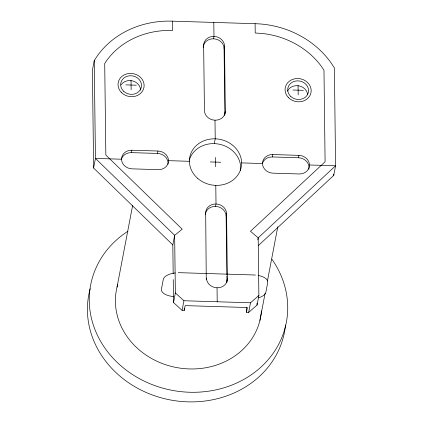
<?xml version="1.0" encoding="UTF-8"?>
<svg xmlns="http://www.w3.org/2000/svg" width="423" height="423" viewBox="0 0 423 423"><rect width="100%" height="100%" fill="white"/><g stroke="black" fill="none" stroke-linecap="round" stroke-linejoin="round"><path stroke-width="0.63" d="M258.268 245.684L333.742 175.386L335.576 165.784L334.387 68.013A89.094 78.81 10.8 0 0 255.571 23.709L172.045 21.15A89.094 78.81 10.8 0 0 94.25 60.648L92.415 70.255L93.605 168.021L172.817 244.912L173.171 273.723M93.605 168.021L95.439 158.419L94.25 60.648M121.412 159.222A10.48 9.274 10.8 0 1 131.41 152.629L131.87 150.228L157.969 151.027A10.48 9.274 10.8 0 1 168.523 160.661L189.404 161.3M117.055 287.064L132.595 205.62M167.989 164.272A10.48 9.274 10.8 0 0 157.509 153.427L157.969 151.027M203.304 47.191L203.648 45.388A10.48 9.274 10.8 0 1 213.975 36.399L213.805 22.419M172.817 244.912L174.651 235.31L182.191 229.176L105.835 155.056L104.719 63.519L107.051 60.018A78.599 69.525 10.8 0 1 165.118 30.535L172.626 30.467L172.515 21.155M213.52 38.8L213.975 36.399A10.48 9.274 10.8 0 1 224.528 46.028L225.322 111.207L224.867 113.607A10.48 9.274 10.8 0 1 224.687 115.421M241.607 162.903L262.487 163.542A10.48 9.274 10.8 0 1 272.819 154.548L298.918 155.352A10.48 9.274 10.8 0 1 309.472 164.981L335.576 165.784L258.178 237.869L258.876 295.492L257.047 305.094L248.661 312.391L246.498 312.327L247.413 307.526L185.168 305.618L184.254 310.419L182.091 310.35L173.52 302.53L175.355 292.928L174.651 235.31L95.439 158.419L121.538 159.217A10.48 9.274 10.8 0 0 132.092 168.851L158.197 169.649A10.48 9.274 10.8 0 0 168.523 160.661M224.867 113.607L224.074 48.428L224.528 46.028M182.091 310.35L183.92 300.748L175.355 292.928M214.308 143.624L215.222 138.823L214.995 120.201A10.48 9.274 10.8 0 1 204.441 110.567L203.648 45.388M205.345 214.794L205.689 212.991A10.48 9.274 10.8 0 1 216.016 204.002L215.788 185.38M215.561 206.403L216.016 204.002A10.48 9.274 10.8 0 1 226.569 213.631L227.363 278.81L226.908 281.21A10.48 9.274 10.8 0 1 226.834 282.427M206.255 279.37L205.689 212.991M226.828 274.627L226.115 216.031L226.569 213.631M262.36 163.542A10.48 9.274 10.8 0 1 272.359 156.949L272.819 154.548M257.808 239.793L258.178 237.869L250.479 231.27L325.091 161.782L323.976 70.244L321.554 66.596A78.599 69.525 10.8 0 0 262.731 33.533L255.212 32.999L255.101 23.688M248.661 312.391L250.495 302.789L258.876 295.492M259.912 320.444L265.094 293.292M267.436 281.009L277.795 226.712M308.838 169.195A10.48 9.274 10.8 0 0 298.458 157.753L298.918 155.352M125.853 84.886L136.296 85.208M292.906 90.009L303.344 90.332M131.41 152.629L157.509 153.427M272.359 156.949L298.458 157.753M210.284 161.94L220.727 162.258M183.92 300.748L250.495 302.789M333.726 174.065L333.742 175.386M298.067 85.515L298.183 94.826M257.02 303.127L257.047 305.094M246.44 307.669L246.498 312.327M226.844 275.944L226.908 281.21M215.45 157.446L215.561 166.757M206.482 278.17A10.48 9.274 10.8 0 0 217.036 287.804L217.205 301.768M184.222 308.092L184.254 310.419M173.24 279.614L173.52 302.53M131.019 80.391L131.13 89.702M175.217 272.941A15.72 7.217 -0.7 0 0 163.289 279.439L161.459 289.041A15.72 7.217 -0.7 0 0 173.71 296.597M178.268 272.713A15.72 7.217 -0.7 0 1 180.325 272.713L253.409 274.955A15.72 7.217 -0.7 0 1 255.439 275.082M258.056 275.431A15.72 7.217 -0.7 0 1 267.696 282.638L265.866 292.24A15.72 7.217 -0.7 0 1 258.649 297.771M203.204 47.186A10.48 9.274 10.8 0 1 213.858 38.816A10.48 9.274 10.8 0 1 224.074 48.428M205.308 214.181A10.48 9.274 10.8 0 1 216.243 206.44A10.48 9.274 10.8 0 1 226.115 216.031M227.363 278.81A10.48 9.274 10.8 0 1 217.036 287.804M189.303 160.106A26.205 23.18 10.8 0 1 219.405 144.227A26.205 23.18 10.8 0 1 240.507 170.733M225.322 111.207A10.48 9.274 10.8 0 1 214.995 120.201M121.063 84.917A10.48 9.274 10.8 0 1 132.753 80.941A10.48 9.274 10.8 0 1 140.6 90.168M121.538 159.217A10.48 9.274 10.8 0 1 131.87 150.228M287.518 91.114A10.48 9.274 10.8 0 1 298.802 85.837A10.48 9.274 10.8 0 1 307.621 94.689M262.487 163.542A10.48 9.274 10.8 0 0 273.041 173.171L299.146 173.975A10.48 9.274 10.8 0 0 309.472 164.981M261.128 313.882A73.369 64.904 10.8 0 1 175.344 367.312A73.369 64.904 10.8 0 1 117.684 284.721M261.425 310.857A73.369 64.904 10.8 0 1 261.197 313.279M271.931 259.246A99.617 88.116 10.8 0 1 244.51 379.024A99.617 88.116 10.8 0 1 108.182 352.481A99.617 88.116 10.8 0 1 127.958 231.217M285.514 324.98A99.617 88.116 10.8 0 1 170.728 400.021A99.617 88.116 10.8 0 1 90.168 288.782M197.557 178.268A26.205 23.18 10.8 0 0 240.893 168.534A26.205 23.18 10.8 0 0 208.068 139.495A26.205 23.18 10.8 0 0 197.557 178.268M121.427 92.494A13.102 11.59 10.8 0 0 143.513 89.079A13.102 11.59 10.8 0 0 128.285 73.57A13.102 11.59 10.8 0 0 121.427 92.494M288.475 97.618A13.102 11.59 10.8 0 0 310.561 94.202A13.102 11.59 10.8 0 0 295.339 78.694A13.102 11.59 10.8 0 0 288.475 97.618M123.77 91.405A10.48 9.274 10.8 0 0 141.187 87.767A10.48 9.274 10.8 0 0 128.264 75.971A10.48 9.274 10.8 0 0 123.77 91.405M290.823 96.529A10.48 9.274 10.8 0 0 308.24 92.891A10.48 9.274 10.8 0 0 295.312 81.094A10.48 9.274 10.8 0 0 290.823 96.529"/></g></svg>
